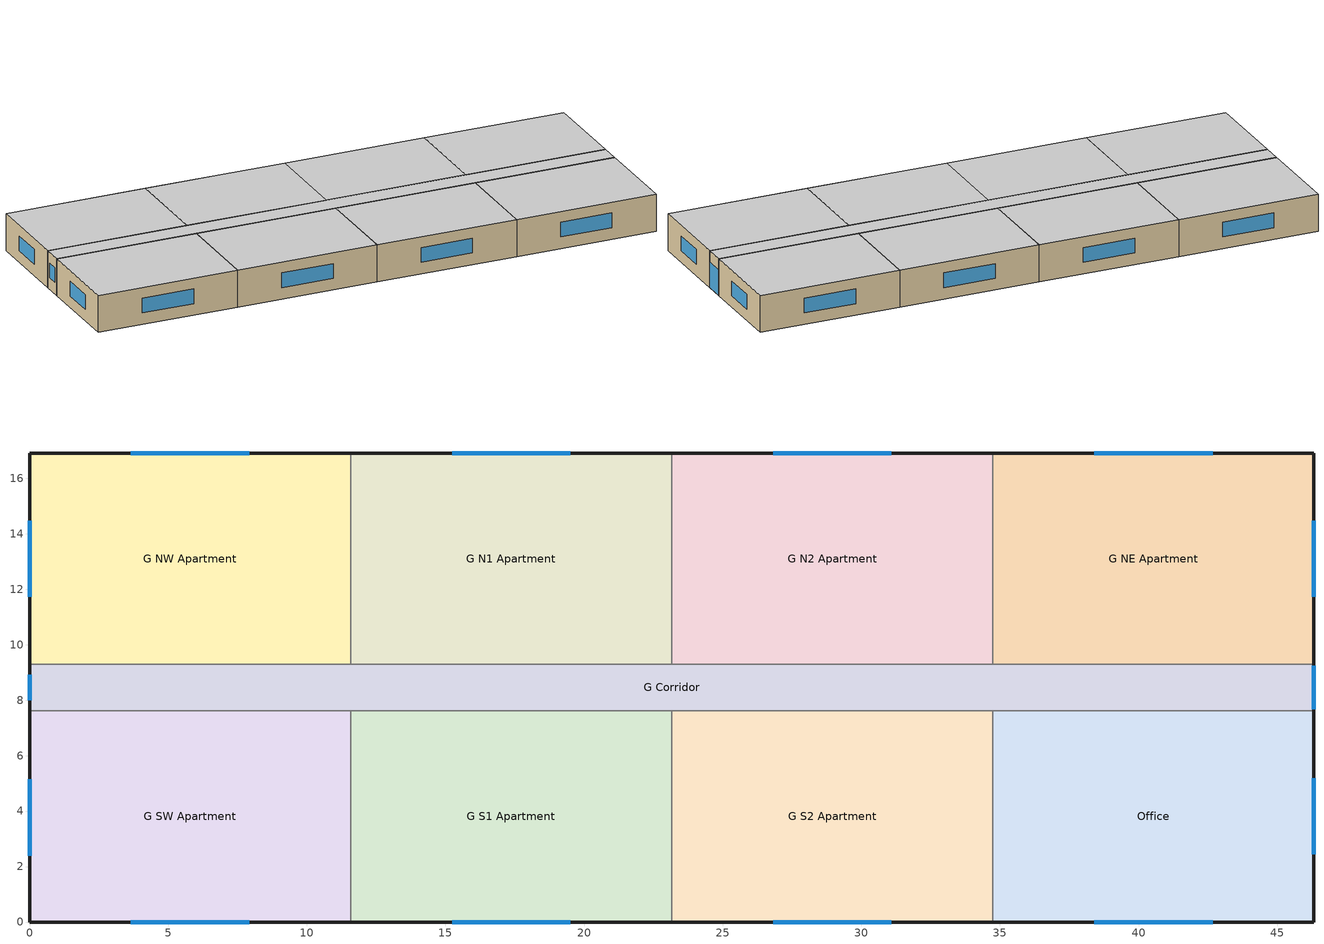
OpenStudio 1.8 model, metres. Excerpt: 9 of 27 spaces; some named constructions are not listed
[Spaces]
G N1 Apartment
 floor ground (ext-slab): 23.16,16.92 23.16,9.3 11.58,9.3 11.58,16.92 z0
 wall outside (Steel Frame Res Ext Wall): 23.16,16.92 11.58,16.92 z0:3.05
 wall to G N2 Apartment (int-walls): 23.16,9.3 23.16,16.92 z0:3.05
 wall to G NW Apartment (int-walls): 11.58,16.92 11.58,9.3 z0:3.05
 wall to G Corridor (int-walls): 11.58,9.3 23.16,9.3 z0:3.05
 window (Window Res Operable): 19.51,16.92 15.24,16.92 z0.95:2.17
 ceiling adiabatic (INT-FLOOR-UNDERSIDE): 23.16,9.3 23.16,16.92 11.58,16.92 11.58,9.3 z3.05
G NE Apartment
 floor ground (ext-slab): 46.33,16.92 46.33,9.3 34.75,9.3 34.75,16.92 z0
 wall outside (Steel Frame Res Ext Wall): 46.33,9.3 46.33,16.92 34.75,16.92 z0:3.05
 wall to G Corridor (int-walls): 34.75,9.3 46.33,9.3 z0:3.05
 wall to G N2 Apartment (int-walls): 34.75,16.92 34.75,9.3 z0:3.05
 window (Window Res Operable): 46.33,11.73 46.33,14.48 / 42.67,16.92 38.4,16.92 z0.95:2.17
 ceiling adiabatic (INT-FLOOR-UNDERSIDE): 46.33,9.3 46.33,16.92 34.75,16.92 34.75,9.3 z3.05
G Corridor
 floor ground (ext-slab): 46.33,9.3 46.33,7.62 0,7.62 0,9.3 z0
 wall outside (Steel Frame Res Ext Wall): 46.33,7.62 46.33,9.3 / 0,9.3 0,7.62 z0:3.05
 wall to G S1 Apartment (int-walls): 11.58,7.62 23.16,7.62 z0:3.05
 wall to G NW Apartment (int-walls): 11.58,9.3 0,9.3 z0:3.05
 wall to G S2 Apartment (int-walls): 23.16,7.62 34.75,7.62 z0:3.05
 wall to G N2 Apartment (int-walls): 34.75,9.3 23.16,9.3 z0:3.05
 wall to G SW Apartment (int-walls): 0,7.62 11.58,7.62 z0:3.05
 wall to Office (int-walls): 34.75,7.62 46.33,7.62 z0:3.05
 window (Window Res Operable): 0,8.91 0,8 z0.95:2.17; 46.33,7.67 46.33,9.25 z0.03:2.13
 ceiling adiabatic (INT-FLOOR-UNDERSIDE): 46.33,7.62 46.33,9.3 0,9.3 0,7.62 z3.05
G S2 Apartment
 floor ground (ext-slab): 34.75,7.62 34.75,0 23.16,0 23.16,7.62 z0
 wall outside (Steel Frame Res Ext Wall): 23.16,0 34.75,0 z0:3.05
 wall to G S1 Apartment (int-walls): 23.16,7.62 23.16,0 z0:3.05
 wall to Office (int-walls): 34.75,0 34.75,7.62 z0:3.05
 window (Window Res Operable): 26.82,0 31.09,0 z0.95:2.17
 ceiling adiabatic (INT-FLOOR-UNDERSIDE): 34.75,0 34.75,7.62 23.16,7.62 23.16,0 z3.05
G S1 Apartment
 floor ground (ext-slab): 23.16,7.62 23.16,0 11.58,0 11.58,7.62 z0
 wall outside (Steel Frame Res Ext Wall): 11.58,0 23.16,0 z0:3.05
 wall to G SW Apartment (int-walls): 11.58,7.62 11.58,0 z0:3.05
 window (Window Res Operable): 15.24,0 19.51,0 z0.95:2.17
 ceiling adiabatic (INT-FLOOR-UNDERSIDE): 23.16,0 23.16,7.62 11.58,7.62 11.58,0 z3.05
Office
 floor ground (ext-slab): 46.33,7.62 46.33,0 34.75,0 34.75,7.62 z0
 wall outside (Steel Frame Res Ext Wall): 34.75,0 46.33,0 46.33,7.62 z0:3.05
 window (Window Res Operable): 38.4,0 42.67,0 / 46.33,2.44 46.33,5.18 z0.95:2.17
 ceiling adiabatic (INT-FLOOR-UNDERSIDE): 46.33,0 46.33,7.62 34.75,7.62 34.75,0 z3.05
G N2 Apartment
 floor ground (ext-slab): 34.75,16.92 34.75,9.3 23.16,9.3 23.16,16.92 z0
 wall outside (Steel Frame Res Ext Wall): 34.75,16.92 23.16,16.92 z0:3.05
 window (Window Res Operable): 31.09,16.92 26.82,16.92 z0.95:2.17
 ceiling adiabatic (INT-FLOOR-UNDERSIDE): 34.75,9.3 34.75,16.92 23.16,16.92 23.16,9.3 z3.05
G SW Apartment
 floor ground (ext-slab): 11.58,7.62 11.58,0 0,0 0,7.62 z0
 wall outside (Steel Frame Res Ext Wall): 0,7.62 0,0 11.58,0 z0:3.05
 window (Window Res Operable): 3.66,0 7.92,0 / 0,5.14 0,2.4 z0.95:2.17
 ceiling adiabatic (INT-FLOOR-UNDERSIDE): 11.58,0 11.58,7.62 0,7.62 0,0 z3.05
G NW Apartment
 floor ground (ext-slab): 11.58,16.92 11.58,9.3 0,9.3 0,16.92 z0
 wall outside (Steel Frame Res Ext Wall): 11.58,16.92 0,16.92 0,9.3 z0:3.05
 window (Window Res Operable): 0,14.48 0,11.73 / 7.92,16.92 3.66,16.92 z0.95:2.17
 ceiling adiabatic (INT-FLOOR-UNDERSIDE): 11.58,9.3 11.58,16.92 0,16.92 0,9.3 z3.05
[Sizing:Zone] Zone Cooling Design Supply Air Temperature {C}=14; Zone Heating Design Supply Air Temperature {C}=40; Zone Cooling Design Supply Air Humidity Ratio {kg-H2O/kg-air}=0.0085; Zone Heating Design Supply Air Humidity Ratio {kg-H2O/kg-air}=0.008; Cooling Design Air Flow Method=DesignDay; Heating Design Air Flow Method=DesignDay
Sys-0 Flr-1 Sch-G HPlcmt-east; Sys-0 Flr-2 Sch-G HPlcmt-east; Sys-0 Flr-3 Sch-G HPlcmt-east; Sys-3 Flr-1 Sch-G HPlcmt-north; Sys-3 Flr-1 Sch-G HPlcmt-south; Sys-3 Flr-2 Sch-G HPlcmt-north; Sys-3 Flr-2 Sch-G HPlcmt-south; Sys-3 Flr-3 Sch-G HPlcmt-north; Sys-3 Flr-3 Sch-G HPlcmt-south; Sys-6 Flr-3 Sch-A HPlcmt-south
[Schedule:Ruleset]
Name | Default Day Schedule
FRACTION_ALWAYS_ON | Schedule Day 1
NECB-A-Occ | Schedule Day 2
NECB-A-Ltg | Schedule Day 3
NECB-A-Equ | Schedule Day 4
NECB-A-Fan | Schedule Day 5
NECB-A-Proc | Schedule Day 6
NECB-A-Clg | Schedule Day 7
NECB-A-Htg | Schedule Day 8
NECB-A-HW | Schedule Day 9
NECB-G-Occ | Schedule Day 50
NECB-G-Ltg | Schedule Day 51
NECB-G-Equ | Schedule Day 52
NECB-G-Fan | Schedule Day 53
NECB-G-Proc | Schedule Day 54
NECB-G-Clg | Schedule Day 55
NECB-G-Htg | Schedule Day 56
NECB-G-HW | Schedule Day 57
activity 120W | Schedule Day 74
[Schedule:Day]
Schedule Day 1; wkdFRACTION_ALWAYS_ON 1; satFRACTION_ALWAYS_ON 1; sunFRACTION_ALWAYS_ON 1; Schedule Day 53; wkdNECB-G-Fan 1; satNECB-G-Fan 1; sunNECB-G-Fan 1: 1, 0, 1, 2, 0, 1, 3, 0, 1, 4, 0, 1, 5, 0, 1, 6, 0, 1, 7, 0, 1, 8, 0, 1, 9, 0, 1, 10, 0, 1, 11, 0, 1, 12, 0, 1, 13, 0, 1, 14, 0, 1, 15, 0, 1, 16, 0, 1, 17, 0, 1, 18, 0, 1, 19, 0, 1, 20, 0, 1, 21, 0, 1, 22, 0, 1, 23, 0, 1, 24, 0, 1
Schedule Day 2; wkdNECB-A-Occ 1: 1, 0, 0, 2, 0, 0, 3, 0, 0, 4, 0, 0, 5, 0, 0, 6, 0, 0, 7, 0, 0, 8, 0, 0.1, 9, 0, 0.7, 10, 0, 0.9, 11, 0, 0.9, 12, 0, 0.9, 13, 0, 0.5, 14, 0, 0.5, 15, 0, 0.9, 16, 0, 0.9, 17, 0, 0.9, 18, 0, 0.7, 19, 0, 0.3, 20, 0, 0.1, 21, 0, 0.1, 22, 0, 0.1, 23, 0, 0.1, 24, 0, 0
satNECB-A-Occ 1; sunNECB-A-Occ 1; satNECB-A-Fan 1; sunNECB-A-Fan 1: 1, 0, 0, 2, 0, 0, 3, 0, 0, 4, 0, 0, 5, 0, 0, 6, 0, 0, 7, 0, 0, 8, 0, 0, 9, 0, 0, 10, 0, 0, 11, 0, 0, 12, 0, 0, 13, 0, 0, 14, 0, 0, 15, 0, 0, 16, 0, 0, 17, 0, 0, 18, 0, 0, 19, 0, 0, 20, 0, 0, 21, 0, 0, 22, 0, 0, 23, 0, 0, 24, 0, 0
Schedule Day 3; wkdNECB-A-Ltg 1: 1, 0, 0.05, 2, 0, 0.05, 3, 0, 0.05, 4, 0, 0.05, 5, 0, 0.05, 6, 0, 0.05, 7, 0, 0.05, 8, 0, 0.3, 9, 0, 0.8, 10, 0, 0.9, 11, 0, 0.9, 12, 0, 0.9, 13, 0, 0.9, 14, 0, 0.9, 15, 0, 0.9, 16, 0, 0.9, 17, 0, 0.9, 18, 0, 0.8, 19, 0, 0.5, 20, 0, 0.3, 21, 0, 0.3, 22, 0, 0.1, 23, 0, 0.1, 24, 0, 0.05
satNECB-A-Ltg 1; sunNECB-A-Ltg 1; satNECB-A-HW 1; sunNECB-A-HW 1: 1, 0, 0.05, 2, 0, 0.05, 3, 0, 0.05, 4, 0, 0.05, 5, 0, 0.05, 6, 0, 0.05, 7, 0, 0.05, 8, 0, 0.05, 9, 0, 0.05, 10, 0, 0.05, 11, 0, 0.05, 12, 0, 0.05, 13, 0, 0.05, 14, 0, 0.05, 15, 0, 0.05, 16, 0, 0.05, 17, 0, 0.05, 18, 0, 0.05, 19, 0, 0.05, 20, 0, 0.05, 21, 0, 0.05, 22, 0, 0.05, 23, 0, 0.05, 24, 0, 0.05
Schedule Day 4; wkdNECB-A-Equ 1; Schedule Day 6; wkdNECB-A-Proc 1: 1, 0, 0.2, 2, 0, 0.2, 3, 0, 0.2, 4, 0, 0.2, 5, 0, 0.2, 6, 0, 0.2, 7, 0, 0.2, 8, 0, 0.3, 9, 0, 0.8, 10, 0, 0.9, 11, 0, 0.9, 12, 0, 0.9, 13, 0, 0.9, 14, 0, 0.9, 15, 0, 0.9, 16, 0, 0.9, 17, 0, 0.9, 18, 0, 0.9, 19, 0, 0.5, 20, 0, 0.3, 21, 0, 0.3, 22, 0, 0.2, 23, 0, 0.2, 24, 0, 0.2
satNECB-A-Equ 1; sunNECB-A-Equ 1; satNECB-A-Proc 1; sunNECB-A-Proc 1: 1, 0, 0.2, 2, 0, 0.2, 3, 0, 0.2, 4, 0, 0.2, 5, 0, 0.2, 6, 0, 0.2, 7, 0, 0.2, 8, 0, 0.2, 9, 0, 0.2, 10, 0, 0.2, 11, 0, 0.2, 12, 0, 0.2, 13, 0, 0.2, 14, 0, 0.2, 15, 0, 0.2, 16, 0, 0.2, 17, 0, 0.2, 18, 0, 0.2, 19, 0, 0.2, 20, 0, 0.2, 21, 0, 0.2, 22, 0, 0.2, 23, 0, 0.2, 24, 0, 0.2
Schedule Day 5; wkdNECB-A-Fan 1: 1, 0, 0, 2, 0, 0, 3, 0, 0, 4, 0, 0, 5, 0, 0, 6, 0, 0, 7, 0, 1, 8, 0, 1, 9, 0, 1, 10, 0, 1, 11, 0, 1, 12, 0, 1, 13, 0, 1, 14, 0, 1, 15, 0, 1, 16, 0, 1, 17, 0, 1, 18, 0, 1, 19, 0, 1, 20, 0, 1, 21, 0, 1, 22, 0, 0, 23, 0, 0, 24, 0, 0
Schedule Day 7; wkdNECB-A-Clg 1: 1, 0, 35, 2, 0, 35, 3, 0, 35, 4, 0, 35, 5, 0, 35, 6, 0, 35, 7, 0, 24, 8, 0, 24, 9, 0, 24, 10, 0, 24, 11, 0, 24, 12, 0, 24, 13, 0, 24, 14, 0, 24, 15, 0, 24, 16, 0, 24, 17, 0, 24, 18, 0, 24, 19, 0, 24, 20, 0, 24, 21, 0, 24, 22, 0, 35, 23, 0, 35, 24, 0, 35
satNECB-A-Clg 1; sunNECB-A-Clg 1: 1, 0, 35, 2, 0, 35, 3, 0, 35, 4, 0, 35, 5, 0, 35, 6, 0, 35, 7, 0, 35, 8, 0, 35, 9, 0, 35, 10, 0, 35, 11, 0, 35, 12, 0, 35, 13, 0, 35, 14, 0, 35, 15, 0, 35, 16, 0, 35, 17, 0, 35, 18, 0, 35, 19, 0, 35, 20, 0, 35, 21, 0, 35, 22, 0, 35, 23, 0, 35, 24, 0, 35
Schedule Day 8; wkdNECB-A-Htg 1: 1, 0, 18, 2, 0, 18, 3, 0, 18, 4, 0, 18, 5, 0, 18, 6, 0, 18, 7, 0, 20, 8, 0, 22, 9, 0, 22, 10, 0, 22, 11, 0, 22, 12, 0, 22, 13, 0, 22, 14, 0, 22, 15, 0, 22, 16, 0, 22, 17, 0, 22, 18, 0, 22, 19, 0, 22, 20, 0, 22, 21, 0, 22, 22, 0, 18, 23, 0, 18, 24, 0, 18
satNECB-A-Htg 1; sunNECB-A-Htg 1: 1, 0, 18, 2, 0, 18, 3, 0, 18, 4, 0, 18, 5, 0, 18, 6, 0, 18, 7, 0, 18, 8, 0, 18, 9, 0, 18, 10, 0, 18, 11, 0, 18, 12, 0, 18, 13, 0, 18, 14, 0, 18, 15, 0, 18, 16, 0, 18, 17, 0, 18, 18, 0, 18, 19, 0, 18, 20, 0, 18, 21, 0, 18, 22, 0, 18, 23, 0, 18, 24, 0, 18
Schedule Day 9; wkdNECB-A-HW 1: 1, 0, 0.05, 2, 0, 0.05, 3, 0, 0.05, 4, 0, 0.05, 5, 0, 0.05, 6, 0, 0.05, 7, 0, 0.05, 8, 0, 0.1, 9, 0, 0.5, 10, 0, 0.5, 11, 0, 0.9, 12, 0, 0.9, 13, 0, 0.9, 14, 0, 0.9, 15, 0, 0.9, 16, 0, 0.9, 17, 0, 0.7, 18, 0, 0.5, 19, 0, 0.3, 20, 0, 0.2, 21, 0, 0.2, 22, 0, 0.2, 23, 0, 0.05, 24, 0, 0.05
Schedule Day 50; wkdNECB-G-Occ 1: 1, 0, 0.9, 2, 0, 0.9, 3, 0, 0.9, 4, 0, 0.9, 5, 0, 0.9, 6, 0, 0.9, 7, 0, 0.9, 8, 0, 0.7, 9, 0, 0.4, 10, 0, 0.3, 11, 0, 0.3, 12, 0, 0.3, 13, 0, 0.3, 14, 0, 0.3, 15, 0, 0.3, 16, 0, 0.3, 17, 0, 0.3, 18, 0, 0.5, 19, 0, 0.9, 20, 0, 0.9, 21, 0, 0.9, 22, 0, 0.9, 23, 0, 0.9, 24, 0, 0.9
satNECB-G-Occ 1; sunNECB-G-Occ 1: 1, 0, 0.9, 2, 0, 0.9, 3, 0, 0.9, 4, 0, 0.9, 5, 0, 0.9, 6, 0, 0.9, 7, 0, 0.9, 8, 0, 0.7, 9, 0, 0.5, 10, 0, 0.5, 11, 0, 0.5, 12, 0, 0.5, 13, 0, 0.5, 14, 0, 0.5, 15, 0, 0.5, 16, 0, 0.5, 17, 0, 0.5, 18, 0, 0.7, 19, 0, 0.9, 20, 0, 0.9, 21, 0, 0.9, 22, 0, 0.9, 23, 0, 0.9, 24, 0, 0.9
Schedule Day 51; wkdNECB-G-Ltg 1; satNECB-G-Ltg 1; sunNECB-G-Ltg 1: 1, 0, 0.3, 2, 0, 0, 3, 0, 0, 4, 0, 0, 5, 0, 0, 6, 0, 0, 7, 0, 0.2, 8, 0, 0.5, 9, 0, 0.5, 10, 0, 0, 11, 0, 0, 12, 0, 0, 13, 0, 0, 14, 0, 0, 15, 0, 0, 16, 0, 0, 17, 0, 0, 18, 0, 0, 19, 0, 0, 20, 0, 0.9, 21, 0, 0.9, 22, 0, 0.9, 23, 0, 0.8, 24, 0, 0.6
Schedule Day 52; wkdNECB-G-Equ 1; satNECB-G-Equ 1; sunNECB-G-Equ 1; Schedule Day 54; wkdNECB-G-Proc 1; satNECB-G-Proc 1; sunNECB-G-Proc 1: 1, 0, 0.3, 2, 0, 0.2, 3, 0, 0.2, 4, 0, 0.2, 5, 0, 0.2, 6, 0, 0.2, 7, 0, 0.2, 8, 0, 0.8, 9, 0, 0.8, 10, 0, 0.4, 11, 0, 0.4, 12, 0, 0.4, 13, 0, 0.4, 14, 0, 0.4, 15, 0, 0.4, 16, 0, 0.4, 17, 0, 0.5, 18, 0, 0.2, 19, 0, 0.9, 20, 0, 0.9, 21, 0, 0.7, 22, 0, 0.5, 23, 0, 0.5, 24, 0, 0.5
Schedule Day 55; wkdNECB-G-Clg 1; satNECB-G-Clg 1; sunNECB-G-Clg 1: 1, 0, 24, 2, 0, 24, 3, 0, 24, 4, 0, 24, 5, 0, 24, 6, 0, 24, 7, 0, 24, 8, 0, 24, 9, 0, 24, 10, 0, 24, 11, 0, 24, 12, 0, 24, 13, 0, 24, 14, 0, 24, 15, 0, 24, 16, 0, 24, 17, 0, 24, 18, 0, 24, 19, 0, 24, 20, 0, 24, 21, 0, 24, 22, 0, 24, 23, 0, 24, 24, 0, 24
Schedule Day 56; wkdNECB-G-Htg 1; satNECB-G-Htg 1; sunNECB-G-Htg 1: 1, 0, 22, 2, 0, 18, 3, 0, 18, 4, 0, 18, 5, 0, 18, 6, 0, 18, 7, 0, 18, 8, 0, 20, 9, 0, 22, 10, 0, 22, 11, 0, 22, 12, 0, 22, 13, 0, 22, 14, 0, 22, 15, 0, 22, 16, 0, 22, 17, 0, 22, 18, 0, 22, 19, 0, 22, 20, 0, 22, 21, 0, 22, 22, 0, 22, 23, 0, 22, 24, 0, 22
Schedule Day 57; wkdNECB-G-HW 1: 1, 0, 0.1, 2, 0, 0.05, 3, 0, 0.05, 4, 0, 0.05, 5, 0, 0.05, 6, 0, 0.05, 7, 0, 0.2, 8, 0, 0.8, 9, 0, 0.7, 10, 0, 0.5, 11, 0, 0.4, 12, 0, 0.2, 13, 0, 0.2, 14, 0, 0.2, 15, 0, 0.3, 16, 0, 0.5, 17, 0, 0.5, 18, 0, 0.7, 19, 0, 0.7, 20, 0, 0.4, 21, 0, 0.4, 22, 0, 0.2, 23, 0, 0.2, 24, 0, 0.1
satNECB-G-HW 1: 1, 0, 0.1, 2, 0, 0.05, 3, 0, 0.05, 4, 0, 0.05, 5, 0, 0.05, 6, 0, 0.05, 7, 0, 0.05, 8, 0, 0.2, 9, 0, 0.5, 10, 0, 0.5, 11, 0, 0.5, 12, 0, 0.3, 13, 0, 0.3, 14, 0, 0.3, 15, 0, 0.3, 16, 0, 0.7, 17, 0, 0.9, 18, 0, 0.7, 19, 0, 0.7, 20, 0, 0.6, 21, 0, 0.5, 22, 0, 0.4, 23, 0, 0.3, 24, 0, 0.2
sunNECB-G-HW 1: 1, 0, 0.1, 2, 0, 0.05, 3, 0, 0.05, 4, 0, 0.05, 5, 0, 0.05, 6, 0, 0.05, 7, 0, 0.05, 8, 0, 0.05, 9, 0, 0.2, 10, 0, 0.3, 11, 0, 0.3, 12, 0, 0.2, 13, 0, 0.2, 14, 0, 0.3, 15, 0, 0.4, 16, 0, 0.5, 17, 0, 0.6, 18, 0, 0.7, 19, 0, 0.4, 20, 0, 0.3, 21, 0, 0.2, 22, 0, 0.2, 23, 0, 0.2, 24, 0, 0.2
Schedule Day 74; wkdactivity 120W 1; satactivity 120W 1; sunactivity 120W 1: 1, 0, 120, 2, 0, 120, 3, 0, 120, 4, 0, 120, 5, 0, 120, 6, 0, 120, 7, 0, 120, 8, 0, 120, 9, 0, 120, 10, 0, 120, 11, 0, 120, 12, 0, 120, 13, 0, 120, 14, 0, 120, 15, 0, 120, 16, 0, 120, 17, 0, 120, 18, 0, 120, 19, 0, 120, 20, 0, 120, 21, 0, 120, 22, 0, 120, 23, 0, 120, 24, 0, 120
[Schedule:Rule] Date Specification Type=DateRange; Start Month=1; Start Day=1; End Month=12; End Day=31
Name | Schedule Ruleset | Rule Order | Day Schedule | Apply Sunday | Apply Monday | Apply Tuesday | Apply Wednesday | Apply Thursday | Apply Friday | Apply Saturday
wkdFRACTION_ALWAYS_ON rule | FRACTION_ALWAYS_ON | 2 | wkdFRACTION_ALWAYS_ON 1 | No | Yes | Yes | Yes | Yes | Yes | No
satFRACTION_ALWAYS_ONrule | FRACTION_ALWAYS_ON | 1 | satFRACTION_ALWAYS_ON 1 | No | No | No | No | No | No | Yes
sunFRACTION_ALWAYS_ONrule | FRACTION_ALWAYS_ON | 0 | sunFRACTION_ALWAYS_ON 1 | Yes | No | No | No | No | No | No
wkdNECB-A-Occ rule | NECB-A-Occ | 2 | wkdNECB-A-Occ 1 | No | Yes | Yes | Yes | Yes | Yes | No
satNECB-A-Occrule | NECB-A-Occ | 1 | satNECB-A-Occ 1 | No | No | No | No | No | No | Yes
sunNECB-A-Occrule | NECB-A-Occ | 0 | sunNECB-A-Occ 1 | Yes | No | No | No | No | No | No
wkdNECB-A-Ltg rule | NECB-A-Ltg | 2 | wkdNECB-A-Ltg 1 | No | Yes | Yes | Yes | Yes | Yes | No
satNECB-A-Ltgrule | NECB-A-Ltg | 1 | satNECB-A-Ltg 1 | No | No | No | No | No | No | Yes
sunNECB-A-Ltgrule | NECB-A-Ltg | 0 | sunNECB-A-Ltg 1 | Yes | No | No | No | No | No | No
wkdNECB-A-Equ rule | NECB-A-Equ | 2 | wkdNECB-A-Equ 1 | No | Yes | Yes | Yes | Yes | Yes | No
satNECB-A-Equrule | NECB-A-Equ | 1 | satNECB-A-Equ 1 | No | No | No | No | No | No | Yes
sunNECB-A-Equrule | NECB-A-Equ | 0 | sunNECB-A-Equ 1 | Yes | No | No | No | No | No | No
wkdNECB-A-Fan rule | NECB-A-Fan | 2 | wkdNECB-A-Fan 1 | No | Yes | Yes | Yes | Yes | Yes | No
satNECB-A-Fanrule | NECB-A-Fan | 1 | satNECB-A-Fan 1 | No | No | No | No | No | No | Yes
sunNECB-A-Fanrule | NECB-A-Fan | 0 | sunNECB-A-Fan 1 | Yes | No | No | No | No | No | No
wkdNECB-A-Proc rule | NECB-A-Proc | 2 | wkdNECB-A-Proc 1 | No | Yes | Yes | Yes | Yes | Yes | No
satNECB-A-Procrule | NECB-A-Proc | 1 | satNECB-A-Proc 1 | No | No | No | No | No | No | Yes
sunNECB-A-Procrule | NECB-A-Proc | 0 | sunNECB-A-Proc 1 | Yes | No | No | No | No | No | No
wkdNECB-A-Clg rule | NECB-A-Clg | 2 | wkdNECB-A-Clg 1 | No | Yes | Yes | Yes | Yes | Yes | No
satNECB-A-Clgrule | NECB-A-Clg | 1 | satNECB-A-Clg 1 | No | No | No | No | No | No | Yes
sunNECB-A-Clgrule | NECB-A-Clg | 0 | sunNECB-A-Clg 1 | Yes | No | No | No | No | No | No
wkdNECB-A-Htg rule | NECB-A-Htg | 2 | wkdNECB-A-Htg 1 | No | Yes | Yes | Yes | Yes | Yes | No
satNECB-A-Htgrule | NECB-A-Htg | 1 | satNECB-A-Htg 1 | No | No | No | No | No | No | Yes
sunNECB-A-Htgrule | NECB-A-Htg | 0 | sunNECB-A-Htg 1 | Yes | No | No | No | No | No | No
wkdNECB-A-HW rule | NECB-A-HW | 2 | wkdNECB-A-HW 1 | No | Yes | Yes | Yes | Yes | Yes | No
satNECB-A-HWrule | NECB-A-HW | 1 | satNECB-A-HW 1 | No | No | No | No | No | No | Yes
sunNECB-A-HWrule | NECB-A-HW | 0 | sunNECB-A-HW 1 | Yes | No | No | No | No | No | No
wkdNECB-G-Occ rule | NECB-G-Occ | 2 | wkdNECB-G-Occ 1 | No | Yes | Yes | Yes | Yes | Yes | No
satNECB-G-Occrule | NECB-G-Occ | 1 | satNECB-G-Occ 1 | No | No | No | No | No | No | Yes
sunNECB-G-Occrule | NECB-G-Occ | 0 | sunNECB-G-Occ 1 | Yes | No | No | No | No | No | No
wkdNECB-G-Ltg rule | NECB-G-Ltg | 2 | wkdNECB-G-Ltg 1 | No | Yes | Yes | Yes | Yes | Yes | No
satNECB-G-Ltgrule | NECB-G-Ltg | 1 | satNECB-G-Ltg 1 | No | No | No | No | No | No | Yes
sunNECB-G-Ltgrule | NECB-G-Ltg | 0 | sunNECB-G-Ltg 1 | Yes | No | No | No | No | No | No
wkdNECB-G-Equ rule | NECB-G-Equ | 2 | wkdNECB-G-Equ 1 | No | Yes | Yes | Yes | Yes | Yes | No
satNECB-G-Equrule | NECB-G-Equ | 1 | satNECB-G-Equ 1 | No | No | No | No | No | No | Yes
sunNECB-G-Equrule | NECB-G-Equ | 0 | sunNECB-G-Equ 1 | Yes | No | No | No | No | No | No
wkdNECB-G-Fan rule | NECB-G-Fan | 2 | wkdNECB-G-Fan 1 | No | Yes | Yes | Yes | Yes | Yes | No
satNECB-G-Fanrule | NECB-G-Fan | 1 | satNECB-G-Fan 1 | No | No | No | No | No | No | Yes
sunNECB-G-Fanrule | NECB-G-Fan | 0 | sunNECB-G-Fan 1 | Yes | No | No | No | No | No | No
wkdNECB-G-Proc rule | NECB-G-Proc | 2 | wkdNECB-G-Proc 1 | No | Yes | Yes | Yes | Yes | Yes | No
satNECB-G-Procrule | NECB-G-Proc | 1 | satNECB-G-Proc 1 | No | No | No | No | No | No | Yes
sunNECB-G-Procrule | NECB-G-Proc | 0 | sunNECB-G-Proc 1 | Yes | No | No | No | No | No | No
wkdNECB-G-Clg rule | NECB-G-Clg | 2 | wkdNECB-G-Clg 1 | No | Yes | Yes | Yes | Yes | Yes | No
satNECB-G-Clgrule | NECB-G-Clg | 1 | satNECB-G-Clg 1 | No | No | No | No | No | No | Yes
sunNECB-G-Clgrule | NECB-G-Clg | 0 | sunNECB-G-Clg 1 | Yes | No | No | No | No | No | No
wkdNECB-G-Htg rule | NECB-G-Htg | 2 | wkdNECB-G-Htg 1 | No | Yes | Yes | Yes | Yes | Yes | No
satNECB-G-Htgrule | NECB-G-Htg | 1 | satNECB-G-Htg 1 | No | No | No | No | No | No | Yes
sunNECB-G-Htgrule | NECB-G-Htg | 0 | sunNECB-G-Htg 1 | Yes | No | No | No | No | No | No
wkdNECB-G-HW rule | NECB-G-HW | 2 | wkdNECB-G-HW 1 | No | Yes | Yes | Yes | Yes | Yes | No
satNECB-G-HWrule | NECB-G-HW | 1 | satNECB-G-HW 1 | No | No | No | No | No | No | Yes
sunNECB-G-HWrule | NECB-G-HW | 0 | sunNECB-G-HW 1 | Yes | No | No | No | No | No | No
wkdactivity 120W rule | activity 120W | 2 | wkdactivity 120W 1 | No | Yes | Yes | Yes | Yes | Yes | No
satactivity 120Wrule | activity 120W | 1 | satactivity 120W 1 | No | No | No | No | No | No | Yes
sunactivity 120Wrule | activity 120W | 0 | sunactivity 120W 1 | Yes | No | No | No | No | No | No
